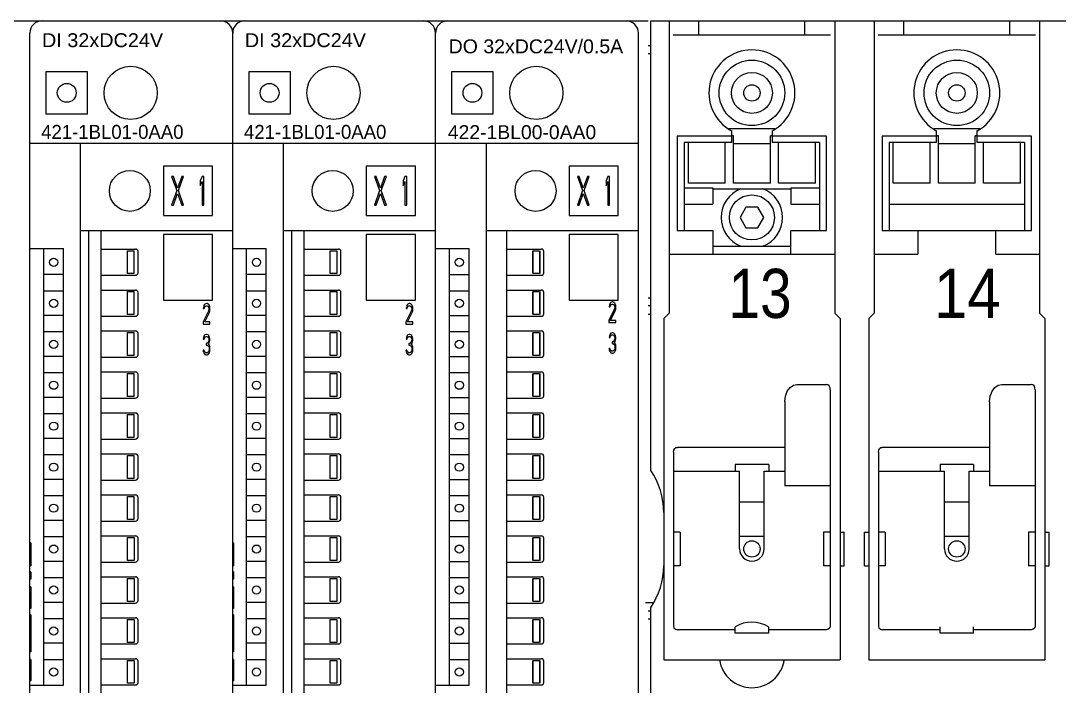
# Model space of a CAD drawing. Extents: x 430 to 1632, y -19 to 271.
# Drawn here: x 1389.4 to 1516.1, y 189.6 to 270.9 of the extents above; entities that cross this region are included whole.
import ezdxf
from ezdxf.enums import TextEntityAlignment as Align

# ---------------------------------------------------------------- set-up
doc = ezdxf.new("R2010")
doc.units = 0
doc.header["$LTSCALE"] = 5
doc.header["$MEASUREMENT"] = 0
doc.layers.get('0').update_dxf_attribs({"linetype": 'CONTINUOUS'})

msp = doc.modelspace()

# ---------------------------------------------------------------- linework, layer by layer
at = {"color": 7, "linetype": 'Continuous'}
for p, q in [((1316.25, 270.85), (1465.95, 270.85)), ((1392, 270.85), (1413.75, 270.85)), ((1416.75, 270.85), (1438.5, 270.85)), ((1441.5, 270.85), (1463.25, 270.85)), ((1466.25, 215.95), (1466.25, 270.85)), ((1466.25, 270.85), (1615.95, 270.85)), ((1468.5, 270.85), (1468.5, 235.15)), ((1472.12, 269.15), (1472.12, 270.85)), ((1485.07, 269.15), (1485.07, 270.85)), ((1488.7, 270.85), (1488.7, 235.15)), ((1493.5, 270.85), (1493.5, 235.15)), ((1497.12, 269.15), (1497.12, 270.85)), ((1510.07, 269.15), (1510.07, 270.85)), ((1513.7, 270.85), (1513.7, 235.15)), ((1390.5, -17.65), (1390.5, 269.35)), ((1415.25, -17.65), (1415.25, 269.35)), ((1415.25, -17.65), (1415.25, 269.35)), ((1440, -17.65), (1440, 269.35)), ((1464.75, -17.65), (1464.75, 269.35)), ((1469, 269.15), (1488.2, 269.15)), ((1494, 269.15), (1513.2, 269.15)), ((1465.95, 267.85), (1466.25, 267.85)), ((1465.95, 266.85), (1466.25, 266.85)), ((1392.45, 264.6), (1392.45, 259.5)), ((1397.55, 264.6), (1392.45, 264.6)), ((1397.55, 259.5), (1397.55, 264.6)), ((1417.2, 264.6), (1417.2, 259.5)), ((1422.3, 264.6), (1417.2, 264.6)), ((1422.3, 259.5), (1422.3, 264.6)), ((1441.95, 264.6), (1441.95, 259.5)), ((1447.05, 264.6), (1441.95, 264.6)), ((1447.05, 259.5), (1447.05, 264.6)), ((1392.45, 259.5), (1397.55, 259.5)), ((1417.2, 259.5), (1422.3, 259.5)), ((1441.95, 259.5), (1447.05, 259.5)), ((1481.39, 257.65), (1475.8, 257.65)), ((1476.1, 257.44), (1476.1, 256)), ((1481.1, 256), (1481.1, 257.44)), ((1506.39, 257.65), (1500.8, 257.65)), ((1501.1, 257.44), (1501.1, 256)), ((1506.1, 256), (1506.1, 257.44)), ((1469.5, 256.75), (1469.5, 245.25)), ((1476.1, 256.75), (1469.5, 256.75)), ((1470.35, 256), (1470.35, 245.25)), ((1476.1, 256), (1470.35, 256)), ((1470.85, 251.05), (1470.85, 256)), ((1475.35, 251.05), (1475.35, 256)), ((1476.35, 256.8), (1476.1, 256.8)), ((1476.34, 256.71), (1476.31, 256.8)), ((1476.35, 251.05), (1476.35, 256.8)), ((1480.88, 256.8), (1480.85, 256.71)), ((1480.85, 251.05), (1480.85, 256.8)), ((1481.1, 256.8), (1480.85, 256.8)), ((1487.7, 256.75), (1481.1, 256.75)), ((1486.85, 256), (1481.1, 256)), ((1481.85, 251.05), (1481.85, 256)), ((1486.35, 251.05), (1486.35, 256)), ((1486.85, 256), (1486.85, 245.25)), ((1487.7, 245.25), (1487.7, 256.75)), ((1494.5, 256.75), (1494.5, 245.25)), ((1501.1, 256.75), (1494.5, 256.75)), ((1495.35, 256), (1495.35, 245.25)), ((1501.1, 256), (1495.35, 256)), ((1495.85, 251.05), (1495.85, 256)), ((1500.35, 251.05), (1500.35, 256)), ((1501.35, 256.8), (1501.1, 256.8)), ((1501.34, 256.71), (1501.31, 256.8)), ((1501.35, 251.05), (1501.35, 256.8)), ((1505.88, 256.8), (1505.85, 256.71)), ((1505.85, 251.05), (1505.85, 256.8)), ((1506.1, 256.8), (1505.85, 256.8)), ((1512.7, 256.75), (1506.1, 256.75)), ((1511.85, 256), (1506.1, 256)), ((1506.85, 251.05), (1506.85, 256)), ((1511.35, 251.05), (1511.35, 256)), ((1511.85, 256), (1511.85, 245.25)), ((1512.7, 245.25), (1512.7, 256.75)), ((1390.5, 255.92), (1415.25, 255.92)), ((1396.7, -1.11), (1396.7, 255.92)), ((1415.25, 255.92), (1440, 255.92)), ((1421.45, -1.11), (1421.45, 255.92)), ((1440, 255.92), (1464.75, 255.92)), ((1446.2, -1.11), (1446.2, 255.92)), ((1480.85, 255.84), (1476.35, 255.84)), ((1505.85, 255.84), (1501.35, 255.84)), ((1406.8, 253.09), (1406.8, 247.09)), ((1412.8, 253.09), (1406.8, 253.09)), ((1412.8, 247.09), (1412.8, 253.09)), ((1431.55, 253.09), (1431.55, 247.09)), ((1437.55, 253.09), (1431.55, 253.09)), ((1437.55, 247.09), (1437.55, 253.09)), ((1456.3, 253.09), (1456.3, 247.09)), ((1462.3, 253.09), (1456.3, 253.09)), ((1462.3, 247.09), (1462.3, 253.09)), ((1407.8, 251.84), (1408.42, 250.13)), ((1408.01, 251.84), (1407.8, 251.84)), ((1408.52, 250.43), (1408.01, 251.84)), ((1409.04, 251.84), (1408.52, 250.43)), ((1408.63, 250.13), (1409.25, 251.84)), ((1409.25, 251.84), (1409.04, 251.84)), ((1411.51, 251.84), (1411.3, 251.32)), ((1411.3, 251.32), (1411.3, 250.73)), ((1411.3, 250.73), (1411.51, 251.25)), ((1411.73, 251.84), (1411.51, 251.84)), ((1411.51, 251.25), (1411.51, 248.34)), ((1411.73, 248.34), (1411.73, 251.84)), ((1432.55, 251.84), (1433.17, 250.13)), ((1432.76, 251.84), (1432.55, 251.84)), ((1433.27, 250.43), (1432.76, 251.84)), ((1433.79, 251.84), (1433.27, 250.43)), ((1433.38, 250.13), (1434, 251.84)), ((1434, 251.84), (1433.79, 251.84)), ((1436.26, 251.84), (1436.05, 251.32)), ((1436.05, 251.32), (1436.05, 250.73)), ((1436.05, 250.73), (1436.26, 251.25)), ((1436.48, 251.84), (1436.26, 251.84)), ((1436.26, 251.25), (1436.26, 248.34)), ((1436.48, 248.34), (1436.48, 251.84)), ((1457.3, 251.84), (1457.92, 250.13)), ((1457.51, 251.84), (1457.3, 251.84)), ((1458.02, 250.43), (1457.51, 251.84)), ((1458.54, 251.84), (1458.02, 250.43)), ((1458.13, 250.13), (1458.75, 251.84)), ((1458.75, 251.84), (1458.54, 251.84)), ((1461.01, 251.84), (1460.8, 251.32)), ((1460.8, 251.32), (1460.8, 250.73)), ((1460.8, 250.73), (1461.01, 251.25)), ((1461.23, 251.84), (1461.01, 251.84)), ((1461.01, 251.25), (1461.01, 248.34)), ((1461.23, 248.34), (1461.23, 251.84)), ((1475.35, 251.05), (1470.85, 251.05)), ((1480.85, 251.05), (1476.35, 251.05)), ((1486.35, 251.05), (1481.85, 251.05)), ((1500.35, 251.05), (1495.85, 251.05)), ((1505.85, 251.05), (1501.35, 251.05)), ((1511.35, 251.05), (1506.85, 251.05)), ((1408.42, 250.13), (1407.8, 248.34)), ((1408.01, 248.34), (1408.52, 249.76)), ((1408.52, 249.76), (1409.04, 248.34)), ((1409.25, 248.34), (1408.63, 250.13)), ((1433.17, 250.13), (1432.55, 248.34)), ((1432.76, 248.34), (1433.27, 249.76)), ((1433.27, 249.76), (1433.79, 248.34)), ((1434, 248.34), (1433.38, 250.13)), ((1457.92, 250.13), (1457.3, 248.34)), ((1457.51, 248.34), (1458.02, 249.76)), ((1458.02, 249.76), (1458.54, 248.34)), ((1458.75, 248.34), (1458.13, 250.13)), ((1470.35, 250.45), (1473.85, 250.45)), ((1473.85, 250.45), (1473.85, 248.45)), ((1473.85, 250.35), (1483.35, 250.35)), ((1483.35, 250.45), (1483.35, 248.45)), ((1483.35, 250.45), (1486.85, 250.45)), ((1407.8, 248.34), (1408.01, 248.34)), ((1409.04, 248.34), (1409.25, 248.34)), ((1411.51, 248.34), (1411.73, 248.34)), ((1432.55, 248.34), (1432.76, 248.34)), ((1433.79, 248.34), (1434, 248.34)), ((1436.26, 248.34), (1436.48, 248.34)), ((1457.3, 248.34), (1457.51, 248.34)), ((1458.54, 248.34), (1458.75, 248.34)), ((1461.01, 248.34), (1461.23, 248.34)), ((1470.35, 248.45), (1473.85, 248.45)), ((1483.35, 248.45), (1486.85, 248.45)), ((1495.35, 248.45), (1511.85, 248.45)), ((1406.8, 247.09), (1412.8, 247.09)), ((1431.55, 247.09), (1437.55, 247.09)), ((1456.3, 247.09), (1462.3, 247.09)), ((1477.86, 248.1), (1477.15, 246.85)), ((1479.33, 248.1), (1477.86, 248.1)), ((1480.05, 246.85), (1479.33, 248.1)), ((1477.15, 246.85), (1477.86, 245.6)), ((1479.33, 245.6), (1480.05, 246.85)), ((1396.7, 245.25), (1415.25, 245.25)), ((1397.7, -1.11), (1397.7, 245.25)), ((1399.2, -4.11), (1399.2, 245.25)), ((1406.8, 244.75), (1406.8, 236.75)), ((1412.8, 244.75), (1406.8, 244.75)), ((1412.8, 236.75), (1412.8, 244.75)), ((1421.45, 245.25), (1440, 245.25)), ((1422.45, -1.11), (1422.45, 245.25)), ((1423.95, -4.11), (1423.95, 245.25)), ((1431.55, 244.75), (1431.55, 236.75)), ((1437.55, 244.75), (1431.55, 244.75)), ((1437.55, 236.75), (1437.55, 244.75)), ((1446.2, 245.25), (1464.75, 245.25)), ((1448.7, -4.11), (1448.7, 245.25)), ((1456.3, 244.75), (1456.3, 236.75)), ((1462.3, 244.75), (1456.3, 244.75)), ((1462.3, 236.75), (1462.3, 244.75)), ((1469.5, 245.25), (1473.85, 245.25)), ((1473.85, 245.25), (1473.85, 242.35)), ((1477.86, 245.6), (1479.33, 245.6)), ((1483.35, 242.35), (1483.35, 245.25)), ((1483.35, 245.25), (1487.7, 245.25)), ((1494.5, 245.25), (1512.7, 245.25)), ((1498.85, 245.25), (1498.85, 242.35)), ((1508.35, 242.35), (1508.35, 245.25)), ((1473.85, 243.35), (1483.35, 243.35)), ((1390.5, 243.05), (1394.6, 243.05)), ((1392.2, 189.75), (1392.2, 243.05)), ((1394.6, 189.75), (1394.6, 243.05)), ((1399.2, 242.99), (1403.4, 242.99)), ((1402.4, 239.99), (1402.4, 242.79)), ((1402.4, 242.79), (1403.2, 242.79)), ((1403.2, 242.79), (1403.2, 239.99)), ((1403.7, 240.09), (1403.7, 242.69)), ((1415.25, 243.05), (1419.35, 243.05)), ((1416.95, 189.75), (1416.95, 243.05)), ((1419.35, 189.75), (1419.35, 243.05)), ((1423.95, 242.99), (1428.15, 242.99)), ((1427.15, 239.99), (1427.15, 242.79)), ((1427.15, 242.79), (1427.95, 242.79)), ((1427.95, 242.79), (1427.95, 239.99)), ((1428.45, 240.09), (1428.45, 242.69)), ((1440, 243.05), (1444.1, 243.05)), ((1441.7, 189.75), (1441.7, 243.05)), ((1444.1, 189.75), (1444.1, 243.05)), ((1448.7, 242.99), (1452.9, 242.99)), ((1451.88, 239.99), (1451.88, 242.79)), ((1451.9, 239.99), (1451.9, 242.79)), ((1451.9, 242.79), (1452.7, 242.79)), ((1452.7, 242.79), (1452.7, 239.99)), ((1452.72, 242.79), (1452.72, 239.99)), ((1453.2, 240.09), (1453.2, 242.69)), ((1468.5, 242.35), (1488.7, 242.35)), ((1493.5, 242.35), (1498.85, 242.35)), ((1508.35, 242.35), (1513.7, 242.35)), ((1394.6, 239.87), (1392.2, 239.87)), ((1399.2, 239.79), (1403.4, 239.79)), ((1403.2, 239.99), (1402.4, 239.99)), ((1419.35, 239.87), (1416.95, 239.87)), ((1423.95, 239.79), (1428.15, 239.79)), ((1427.95, 239.99), (1427.15, 239.99)), ((1441.7, 239.87), (1444.1, 239.87)), ((1448.7, 239.79), (1452.9, 239.79)), ((1452.7, 239.99), (1451.9, 239.99)), ((1394.6, 237.87), (1392.2, 237.87)), ((1399.2, 237.99), (1403.4, 237.99)), ((1402.4, 234.99), (1402.4, 237.79)), ((1402.4, 237.79), (1403.2, 237.79)), ((1403.2, 237.79), (1403.2, 234.99)), ((1403.7, 235.09), (1403.7, 237.69)), ((1419.35, 237.87), (1416.95, 237.87)), ((1423.95, 237.99), (1428.15, 237.99)), ((1427.15, 234.99), (1427.15, 237.79)), ((1427.15, 237.79), (1427.95, 237.79)), ((1427.95, 237.79), (1427.95, 234.99)), ((1428.45, 235.09), (1428.45, 237.69)), ((1444.1, 237.87), (1441.7, 237.87)), ((1448.7, 237.99), (1452.9, 237.99)), ((1451.88, 234.99), (1451.88, 237.79)), ((1451.9, 234.99), (1451.9, 237.79)), ((1451.9, 237.79), (1452.7, 237.79)), ((1452.7, 237.79), (1452.7, 234.99)), ((1452.72, 237.79), (1452.72, 234.99)), ((1453.2, 235.09), (1453.2, 237.69)), ((1465.95, 237.05), (1466.25, 237.05)), ((1406.8, 236.75), (1412.8, 236.75)), ((1411.69, 235.95), (1411.66, 235.74)), ((1411.66, 235.74), (1411.78, 235.74)), ((1411.78, 236.17), (1411.69, 235.96)), ((1411.87, 236.27), (1411.78, 236.17)), ((1411.78, 235.74), (1411.83, 235.9)), ((1411.83, 235.9), (1411.9, 236.01)), ((1412.04, 236.33), (1411.87, 236.27)), ((1411.9, 236.01), (1412.01, 236.06)), ((1412.01, 236.06), (1412.11, 236.06)), ((1412.13, 236.33), (1412.04, 236.33)), ((1412.11, 236.06), (1412.22, 236.01)), ((1412.27, 236.27), (1412.13, 236.33)), ((1412.22, 236.01), (1412.29, 235.9)), ((1412.36, 236.17), (1412.27, 236.27)), ((1412.29, 235.9), (1412.34, 235.74)), ((1412.34, 235.74), (1412.34, 235.63)), ((1412.46, 235.95), (1412.36, 236.17)), ((1412.48, 235.74), (1412.46, 235.95)), ((1412.48, 235.63), (1412.48, 235.74)), ((1431.55, 236.75), (1437.55, 236.75)), ((1436.44, 235.95), (1436.41, 235.74)), ((1436.41, 235.74), (1436.53, 235.74)), ((1436.53, 236.17), (1436.44, 235.96)), ((1436.62, 236.27), (1436.53, 236.17)), ((1436.53, 235.74), (1436.58, 235.9)), ((1436.58, 235.9), (1436.65, 236.01)), ((1436.79, 236.33), (1436.62, 236.27)), ((1436.65, 236.01), (1436.76, 236.06)), ((1436.76, 236.06), (1436.86, 236.06)), ((1436.88, 236.33), (1436.79, 236.33)), ((1436.86, 236.06), (1436.97, 236.01)), ((1437.02, 236.27), (1436.88, 236.33)), ((1436.97, 236.01), (1437.04, 235.9)), ((1437.11, 236.17), (1437.02, 236.27)), ((1437.04, 235.9), (1437.09, 235.74)), ((1437.09, 235.74), (1437.09, 235.63)), ((1437.21, 235.95), (1437.11, 236.17)), ((1437.23, 235.74), (1437.21, 235.95)), ((1437.23, 235.63), (1437.23, 235.74)), ((1456.3, 236.75), (1462.3, 236.75)), ((1461.21, 236.16), (1461.18, 235.94)), ((1461.18, 235.94), (1461.3, 235.94)), ((1461.3, 236.37), (1461.21, 236.16)), ((1461.39, 236.47), (1461.3, 236.37)), ((1461.3, 235.94), (1461.35, 236.1)), ((1461.35, 236.1), (1461.42, 236.21)), ((1461.56, 236.53), (1461.39, 236.47)), ((1461.42, 236.21), (1461.53, 236.26)), ((1461.53, 236.26), (1461.63, 236.26)), ((1461.65, 236.53), (1461.56, 236.53)), ((1461.63, 236.26), (1461.74, 236.21)), ((1461.79, 236.47), (1461.65, 236.53)), ((1461.74, 236.21), (1461.81, 236.1)), ((1461.88, 236.37), (1461.79, 236.47)), ((1461.81, 236.1), (1461.86, 235.94)), ((1461.86, 235.84), (1461.81, 235.62)), ((1461.86, 235.94), (1461.86, 235.84)), ((1461.98, 236.16), (1461.88, 236.37)), ((1462, 235.94), (1461.98, 236.16)), ((1461.98, 235.62), (1462, 235.84)), ((1462, 235.84), (1462, 235.94)), ((1466.25, 236.05), (1465.95, 236.05)), ((1394.6, 234.87), (1392.2, 234.87)), ((1399.2, 234.79), (1403.4, 234.79)), ((1403.2, 234.99), (1402.4, 234.99)), ((1412.29, 235.42), (1411.64, 234.09)), ((1411.83, 234.09), (1412.41, 235.26)), ((1412.34, 235.63), (1412.29, 235.42)), ((1412.41, 235.26), (1412.46, 235.42)), ((1412.46, 235.42), (1412.48, 235.63)), ((1419.35, 234.87), (1416.95, 234.87)), ((1423.95, 234.79), (1428.15, 234.79)), ((1427.95, 234.99), (1427.15, 234.99)), ((1437.04, 235.42), (1436.39, 234.09)), ((1436.58, 234.09), (1437.16, 235.26)), ((1437.09, 235.63), (1437.04, 235.42)), ((1437.16, 235.26), (1437.21, 235.42)), ((1437.21, 235.42), (1437.23, 235.63)), ((1441.7, 234.87), (1444.1, 234.87)), ((1448.7, 234.79), (1452.9, 234.79)), ((1452.7, 234.99), (1451.9, 234.99)), ((1461.81, 235.62), (1461.16, 234.29)), ((1461.35, 234.29), (1461.93, 235.46)), ((1461.93, 235.46), (1461.98, 235.62)), ((1465.95, 235.05), (1466.25, 235.05)), ((1468.5, 235.15), (1467.85, 234.5)), ((1467.85, 234.5), (1467.85, 192.85)), ((1488.7, 235.15), (1489.35, 234.5)), ((1489.35, 234.5), (1489.35, 192.85)), ((1493.5, 235.15), (1492.85, 234.5)), ((1492.85, 234.5), (1492.85, 192.85)), ((1513.7, 235.15), (1514.35, 234.5)), ((1514.35, 234.5), (1514.35, 192.85)), ((1411.64, 234.09), (1411.64, 233.83)), ((1411.64, 233.83), (1412.48, 233.83)), ((1412.48, 234.09), (1411.83, 234.09)), ((1412.48, 233.83), (1412.48, 234.09)), ((1436.39, 234.09), (1436.39, 233.83)), ((1436.39, 233.83), (1437.23, 233.83)), ((1437.23, 234.09), (1436.58, 234.09)), ((1437.23, 233.83), (1437.23, 234.09)), ((1461.16, 234.29), (1461.16, 234.03)), ((1461.16, 234.03), (1462, 234.03)), ((1462, 234.29), (1461.35, 234.29)), ((1462, 234.03), (1462, 234.29)), ((1394.6, 232.87), (1392.2, 232.87)), ((1399.2, 232.99), (1403.4, 232.99)), ((1402.4, 229.99), (1402.4, 232.79)), ((1402.4, 232.79), (1403.2, 232.79)), ((1403.2, 232.79), (1403.2, 229.99)), ((1403.7, 230.09), (1403.7, 232.69)), ((1411.69, 232.2), (1411.66, 231.99)), ((1411.66, 231.99), (1411.78, 231.99)), ((1411.78, 232.42), (1411.69, 232.21)), ((1411.87, 232.52), (1411.78, 232.42)), ((1411.78, 231.99), (1411.83, 232.15)), ((1411.83, 232.15), (1411.9, 232.26)), ((1412.04, 232.58), (1411.87, 232.52)), ((1411.9, 232.26), (1412.01, 232.31)), ((1412.01, 232.31), (1412.11, 232.31)), ((1412.08, 232.58), (1412.04, 232.58)), ((1412.25, 232.52), (1412.1, 232.57)), ((1412.11, 232.31), (1412.22, 232.26)), ((1412.22, 232.26), (1412.29, 232.15)), ((1412.34, 232.42), (1412.25, 232.52)), ((1412.29, 232.15), (1412.34, 231.99)), ((1412.34, 231.88), (1412.29, 231.67)), ((1412.43, 232.2), (1412.34, 232.41)), ((1412.34, 231.99), (1412.34, 231.88)), ((1412.46, 231.99), (1412.43, 232.2)), ((1412.43, 231.67), (1412.46, 231.88)), ((1412.46, 231.88), (1412.46, 231.99)), ((1419.35, 232.87), (1416.95, 232.87)), ((1423.95, 232.99), (1428.15, 232.99)), ((1427.15, 229.99), (1427.15, 232.79)), ((1427.15, 232.79), (1427.95, 232.79)), ((1427.95, 232.79), (1427.95, 229.99)), ((1428.45, 230.09), (1428.45, 232.69)), ((1436.44, 232.2), (1436.41, 231.99)), ((1436.41, 231.99), (1436.53, 231.99)), ((1436.53, 232.42), (1436.44, 232.21)), ((1436.62, 232.52), (1436.53, 232.42)), ((1436.53, 231.99), (1436.58, 232.15)), ((1436.58, 232.15), (1436.65, 232.26)), ((1436.79, 232.58), (1436.62, 232.52)), ((1436.65, 232.26), (1436.76, 232.31)), ((1436.76, 232.31), (1436.86, 232.31)), ((1436.83, 232.58), (1436.79, 232.58)), ((1437, 232.52), (1436.85, 232.57)), ((1436.86, 232.31), (1436.97, 232.26)), ((1436.97, 232.26), (1437.04, 232.15)), ((1437.09, 232.42), (1437, 232.52)), ((1437.04, 232.15), (1437.09, 231.99)), ((1437.09, 231.88), (1437.04, 231.67)), ((1437.18, 232.2), (1437.09, 232.41)), ((1437.09, 231.99), (1437.09, 231.88)), ((1437.21, 231.99), (1437.18, 232.2)), ((1437.18, 231.67), (1437.21, 231.88)), ((1437.21, 231.88), (1437.21, 231.99)), ((1444.1, 232.87), (1441.7, 232.87)), ((1448.7, 232.99), (1452.9, 232.99)), ((1451.88, 229.99), (1451.88, 232.79)), ((1451.9, 229.99), (1451.9, 232.79)), ((1451.9, 232.79), (1452.7, 232.79)), ((1452.7, 232.79), (1452.7, 229.99)), ((1452.72, 232.79), (1452.72, 229.99)), ((1453.2, 230.09), (1453.2, 232.69)), ((1461.21, 232.41), (1461.18, 232.19)), ((1461.18, 232.19), (1461.3, 232.19)), ((1461.3, 232.62), (1461.21, 232.41)), ((1461.39, 232.72), (1461.3, 232.62)), ((1461.3, 232.19), (1461.35, 232.35)), ((1461.35, 232.35), (1461.42, 232.46)), ((1461.56, 232.78), (1461.39, 232.72)), ((1461.42, 232.46), (1461.53, 232.51)), ((1461.53, 232.51), (1461.63, 232.51)), ((1461.6, 232.78), (1461.56, 232.78)), ((1461.77, 232.72), (1461.62, 232.77)), ((1461.63, 232.51), (1461.74, 232.46)), ((1461.74, 232.46), (1461.81, 232.35)), ((1461.86, 232.62), (1461.77, 232.72)), ((1461.81, 231.87), (1461.77, 231.77)), ((1461.81, 232.35), (1461.86, 232.19)), ((1461.86, 232.09), (1461.81, 231.87)), ((1461.95, 232.41), (1461.86, 232.62)), ((1461.86, 232.19), (1461.86, 232.09)), ((1461.91, 231.71), (1461.95, 231.87)), ((1461.98, 232.19), (1461.95, 232.41)), ((1461.95, 231.87), (1461.98, 232.09)), ((1461.98, 232.09), (1461.98, 232.19)), ((1411.64, 230.66), (1411.66, 230.5)), ((1411.76, 230.66), (1411.66, 230.66)), ((1411.78, 230.56), (1411.76, 230.66)), ((1412.01, 231.46), (1412.01, 231.25)), ((1412.11, 231.46), (1412.01, 231.46)), ((1412.01, 231.25), (1412.11, 231.25)), ((1412.25, 231.57), (1412.11, 231.46)), ((1412.11, 231.25), (1412.25, 231.19)), ((1412.29, 231.67), (1412.25, 231.57)), ((1412.25, 231.19), (1412.32, 231.09)), ((1412.29, 231.35), (1412.39, 231.51)), ((1412.41, 231.25), (1412.29, 231.35)), ((1412.32, 231.09), (1412.36, 230.87)), ((1412.36, 230.66), (1412.34, 230.56)), ((1412.36, 230.87), (1412.36, 230.66)), ((1412.39, 231.51), (1412.43, 231.67)), ((1412.46, 231.09), (1412.41, 231.25)), ((1412.48, 230.87), (1412.46, 231.09)), ((1412.46, 230.5), (1412.48, 230.66)), ((1412.48, 230.66), (1412.48, 230.87)), ((1436.39, 230.66), (1436.41, 230.5)), ((1436.51, 230.66), (1436.41, 230.66)), ((1436.53, 230.56), (1436.51, 230.66)), ((1436.76, 231.46), (1436.76, 231.25)), ((1436.86, 231.46), (1436.76, 231.46)), ((1436.76, 231.25), (1436.86, 231.25)), ((1437, 231.57), (1436.86, 231.46)), ((1436.86, 231.25), (1437, 231.19)), ((1437.04, 231.67), (1437, 231.57)), ((1437, 231.19), (1437.07, 231.09)), ((1437.04, 231.35), (1437.14, 231.51)), ((1437.16, 231.25), (1437.04, 231.35)), ((1437.07, 231.09), (1437.11, 230.87)), ((1437.11, 230.66), (1437.09, 230.56)), ((1437.11, 230.87), (1437.11, 230.66)), ((1437.14, 231.51), (1437.18, 231.67)), ((1437.21, 231.09), (1437.16, 231.25)), ((1437.23, 230.87), (1437.21, 231.09)), ((1437.21, 230.5), (1437.23, 230.66)), ((1437.23, 230.66), (1437.23, 230.87)), ((1461.16, 230.86), (1461.18, 230.7)), ((1461.28, 230.86), (1461.18, 230.86)), ((1461.18, 230.7), (1461.23, 230.55)), ((1461.3, 230.76), (1461.28, 230.86)), ((1461.35, 230.65), (1461.3, 230.76)), ((1461.39, 230.6), (1461.35, 230.65)), ((1461.53, 231.66), (1461.53, 231.45)), ((1461.63, 231.66), (1461.53, 231.66)), ((1461.53, 231.45), (1461.63, 231.45)), ((1461.77, 231.77), (1461.63, 231.66)), ((1461.63, 231.45), (1461.77, 231.39)), ((1461.77, 231.39), (1461.84, 231.29)), ((1461.81, 230.65), (1461.77, 230.6)), ((1461.81, 231.55), (1461.91, 231.71)), ((1461.93, 231.45), (1461.81, 231.55)), ((1461.86, 230.76), (1461.81, 230.65)), ((1461.84, 231.29), (1461.88, 231.08)), ((1461.88, 230.86), (1461.86, 230.76)), ((1461.88, 231.08), (1461.88, 230.86)), ((1461.98, 231.29), (1461.93, 231.45)), ((1461.93, 230.54), (1461.98, 230.7)), ((1462, 231.08), (1461.98, 231.29)), ((1461.98, 230.7), (1462, 230.86)), ((1462, 230.86), (1462, 231.08)), ((1394.6, 229.87), (1392.2, 229.87)), ((1399.2, 229.79), (1403.4, 229.79)), ((1403.2, 229.99), (1402.4, 229.99)), ((1411.66, 230.5), (1411.71, 230.35)), ((1411.71, 230.34), (1411.78, 230.24)), ((1411.83, 230.45), (1411.78, 230.56)), ((1411.78, 230.24), (1411.87, 230.13)), ((1411.87, 230.4), (1411.83, 230.45)), ((1411.99, 230.34), (1411.87, 230.4)), ((1411.87, 230.13), (1411.97, 230.08)), ((1411.97, 230.08), (1412.15, 230.08)), ((1412.13, 230.34), (1411.99, 230.34)), ((1412.25, 230.4), (1412.13, 230.34)), ((1412.15, 230.08), (1412.25, 230.13)), ((1412.29, 230.45), (1412.25, 230.4)), ((1412.25, 230.13), (1412.34, 230.24)), ((1412.34, 230.56), (1412.29, 230.45)), ((1412.34, 230.24), (1412.41, 230.34)), ((1412.41, 230.34), (1412.46, 230.5)), ((1419.35, 229.87), (1416.95, 229.87)), ((1423.95, 229.79), (1428.15, 229.79)), ((1427.95, 229.99), (1427.15, 229.99)), ((1436.41, 230.5), (1436.46, 230.35)), ((1436.46, 230.34), (1436.53, 230.24)), ((1436.58, 230.45), (1436.53, 230.56)), ((1436.53, 230.24), (1436.62, 230.13)), ((1436.62, 230.4), (1436.58, 230.45)), ((1436.74, 230.34), (1436.62, 230.4)), ((1436.62, 230.13), (1436.72, 230.08)), ((1436.72, 230.08), (1436.9, 230.08)), ((1436.88, 230.34), (1436.74, 230.34)), ((1437, 230.4), (1436.88, 230.34)), ((1436.9, 230.08), (1437, 230.13)), ((1437.04, 230.45), (1437, 230.4)), ((1437, 230.13), (1437.09, 230.24)), ((1437.09, 230.56), (1437.04, 230.45)), ((1437.09, 230.24), (1437.16, 230.34)), ((1437.16, 230.34), (1437.21, 230.5)), ((1441.7, 229.87), (1444.1, 229.87)), ((1448.7, 229.79), (1452.9, 229.79)), ((1452.7, 229.99), (1451.9, 229.99)), ((1461.23, 230.54), (1461.3, 230.44)), ((1461.3, 230.44), (1461.39, 230.33)), ((1461.51, 230.54), (1461.39, 230.6)), ((1461.39, 230.33), (1461.49, 230.28)), ((1461.49, 230.28), (1461.67, 230.28)), ((1461.65, 230.54), (1461.51, 230.54)), ((1461.77, 230.6), (1461.65, 230.54)), ((1461.67, 230.28), (1461.77, 230.33)), ((1461.77, 230.33), (1461.86, 230.44)), ((1461.86, 230.44), (1461.93, 230.54)), ((1394.6, 227.87), (1392.2, 227.87)), ((1399.2, 227.99), (1403.4, 227.99)), ((1402.4, 224.99), (1402.4, 227.79)), ((1402.4, 227.79), (1403.2, 227.79)), ((1403.2, 227.79), (1403.2, 224.99)), ((1403.7, 225.09), (1403.7, 227.69)), ((1419.35, 227.87), (1416.95, 227.87)), ((1423.95, 227.99), (1428.15, 227.99)), ((1427.15, 224.99), (1427.15, 227.79)), ((1427.15, 227.79), (1427.95, 227.79)), ((1427.95, 227.79), (1427.95, 224.99)), ((1428.45, 225.09), (1428.45, 227.69)), ((1444.1, 227.87), (1441.7, 227.87)), ((1448.7, 227.99), (1452.9, 227.99)), ((1451.88, 224.99), (1451.88, 227.79)), ((1451.9, 224.99), (1451.9, 227.79)), ((1451.9, 227.79), (1452.7, 227.79)), ((1452.7, 227.79), (1452.7, 224.99)), ((1452.72, 227.79), (1452.72, 224.99)), ((1453.2, 225.09), (1453.2, 227.69)), ((1482.68, 225.05), (1482.91, 225.65)), ((1482.91, 225.65), (1483.25, 226.1)), ((1483.25, 226.1), (1483.66, 226.38)), ((1483.66, 226.38), (1484.1, 226.47)), ((1484.1, 226.47), (1487.69, 226.47)), ((1487.87, 226.42), (1487.69, 226.47)), ((1488.03, 226.28), (1487.87, 226.42)), ((1488.13, 226.07), (1488.03, 226.28)), ((1488.16, 225.81), (1488.13, 226.07)), ((1488.16, 225.81), (1488.16, 197.02)), ((1507.68, 225.05), (1507.91, 225.65)), ((1507.91, 225.65), (1508.25, 226.1)), ((1508.25, 226.1), (1508.66, 226.38)), ((1508.66, 226.38), (1509.1, 226.47)), ((1509.1, 226.47), (1512.69, 226.47)), ((1512.87, 226.42), (1512.69, 226.47)), ((1513.03, 226.28), (1512.87, 226.42)), ((1513.13, 226.07), (1513.03, 226.28)), ((1513.16, 225.81), (1513.13, 226.07)), ((1513.16, 225.81), (1513.16, 197.02)), ((1394.6, 224.87), (1392.2, 224.87)), ((1399.2, 224.79), (1403.4, 224.79)), ((1403.2, 224.99), (1402.4, 224.99)), ((1419.35, 224.87), (1416.95, 224.87)), ((1423.95, 224.79), (1428.15, 224.79)), ((1427.95, 224.99), (1427.15, 224.99)), ((1441.7, 224.87), (1444.1, 224.87)), ((1448.7, 224.79), (1452.9, 224.79)), ((1452.7, 224.99), (1451.9, 224.99)), ((1482.6, 224.35), (1482.68, 225.05)), ((1482.6, 224.35), (1482.6, 214.1)), ((1507.6, 224.35), (1507.68, 225.05)), ((1507.6, 224.35), (1507.6, 214.1)), ((1394.6, 222.87), (1392.2, 222.87)), ((1399.2, 222.99), (1403.4, 222.99)), ((1402.4, 219.99), (1402.4, 222.79)), ((1402.4, 222.79), (1403.2, 222.79)), ((1403.2, 222.79), (1403.2, 219.99)), ((1403.7, 220.09), (1403.7, 222.69)), ((1419.35, 222.87), (1416.95, 222.87)), ((1423.95, 222.99), (1428.15, 222.99)), ((1427.15, 219.99), (1427.15, 222.79)), ((1427.15, 222.79), (1427.95, 222.79)), ((1427.95, 222.79), (1427.95, 219.99)), ((1428.45, 220.09), (1428.45, 222.69)), ((1444.1, 222.87), (1441.7, 222.87)), ((1448.7, 222.99), (1452.9, 222.99)), ((1451.88, 219.99), (1451.88, 222.79)), ((1451.9, 219.99), (1451.9, 222.79)), ((1451.9, 222.79), (1452.7, 222.79)), ((1452.7, 222.79), (1452.7, 219.99)), ((1452.72, 222.79), (1452.72, 219.99)), ((1453.2, 220.09), (1453.2, 222.69)), ((1394.6, 219.87), (1392.2, 219.87)), ((1399.2, 219.79), (1403.4, 219.79)), ((1403.2, 219.99), (1402.4, 219.99)), ((1419.35, 219.87), (1416.95, 219.87)), ((1423.95, 219.79), (1428.15, 219.79)), ((1427.95, 219.99), (1427.15, 219.99)), ((1441.7, 219.87), (1444.1, 219.87)), ((1448.7, 219.79), (1452.9, 219.79)), ((1452.7, 219.99), (1451.9, 219.99)), ((1399.2, 217.99), (1403.4, 217.99)), ((1423.95, 217.99), (1428.15, 217.99)), ((1448.7, 217.99), (1452.9, 217.99)), ((1469.03, 218.21), (1469.07, 218.45)), ((1469.03, 218.21), (1469.03, 197.02)), ((1469.07, 218.45), (1469.18, 218.64)), ((1469.18, 218.64), (1469.33, 218.75)), ((1469.33, 218.75), (1469.51, 218.79)), ((1482.6, 218.79), (1469.51, 218.79)), ((1494.03, 218.21), (1494.07, 218.45)), ((1494.03, 218.21), (1494.03, 197.02)), ((1494.07, 218.45), (1494.18, 218.64)), ((1494.18, 218.64), (1494.33, 218.75)), ((1494.33, 218.75), (1494.51, 218.79)), ((1507.6, 218.79), (1494.51, 218.79)), ((1394.6, 217.87), (1392.2, 217.87)), ((1402.4, 214.99), (1402.4, 217.79)), ((1402.4, 217.79), (1403.2, 217.79)), ((1403.2, 217.79), (1403.2, 214.99)), ((1403.7, 215.09), (1403.7, 217.69)), ((1419.35, 217.87), (1416.95, 217.87)), ((1427.15, 214.99), (1427.15, 217.79)), ((1427.15, 217.79), (1427.95, 217.79)), ((1427.95, 217.79), (1427.95, 214.99)), ((1428.45, 215.09), (1428.45, 217.69)), ((1444.1, 217.87), (1441.7, 217.87)), ((1451.88, 214.99), (1451.88, 217.79)), ((1451.9, 214.99), (1451.9, 217.79)), ((1451.9, 217.79), (1452.7, 217.79)), ((1452.7, 217.79), (1452.7, 214.99)), ((1452.72, 217.79), (1452.72, 214.99)), ((1453.2, 215.09), (1453.2, 217.69)), ((1476.55, 216.69), (1476.55, 215.89)), ((1480.65, 216.69), (1476.55, 216.69)), ((1480.65, 216.69), (1480.65, 215.89)), ((1501.55, 216.69), (1501.55, 215.89)), ((1505.65, 216.69), (1501.55, 216.69)), ((1505.65, 216.69), (1505.65, 215.89)), ((1469.03, 215.89), (1477.1, 215.89)), ((1477.1, 206.39), (1477.1, 215.89)), ((1480.1, 206.39), (1480.1, 215.89)), ((1480.1, 215.89), (1482.6, 215.89)), ((1494.03, 215.89), (1502.1, 215.89)), ((1502.1, 206.39), (1502.1, 215.89)), ((1505.1, 206.39), (1505.1, 215.89)), ((1505.1, 215.89), (1507.6, 215.89)), ((1394.6, 214.87), (1392.2, 214.87)), ((1399.2, 214.79), (1403.4, 214.79)), ((1403.2, 214.99), (1402.4, 214.99)), ((1419.35, 214.87), (1416.95, 214.87)), ((1423.95, 214.79), (1428.15, 214.79)), ((1427.95, 214.99), (1427.15, 214.99)), ((1441.7, 214.87), (1444.1, 214.87)), ((1448.7, 214.79), (1452.9, 214.79)), ((1452.7, 214.99), (1451.9, 214.99)), ((1394.6, 212.87), (1392.2, 212.87)), ((1399.2, 212.99), (1403.4, 212.99)), ((1419.35, 212.87), (1416.95, 212.87)), ((1423.95, 212.99), (1428.15, 212.99)), ((1444.1, 212.87), (1441.7, 212.87)), ((1448.7, 212.99), (1452.9, 212.99)), ((1488.16, 214.1), (1482.6, 214.1)), ((1513.16, 214.1), (1507.6, 214.1)), ((1402.4, 209.99), (1402.4, 212.79)), ((1402.4, 212.79), (1403.2, 212.79)), ((1403.2, 212.79), (1403.2, 209.99)), ((1403.7, 210.09), (1403.7, 212.69)), ((1427.15, 209.99), (1427.15, 212.79)), ((1427.15, 212.79), (1427.95, 212.79)), ((1427.95, 212.79), (1427.95, 209.99)), ((1428.45, 210.09), (1428.45, 212.69)), ((1451.88, 209.99), (1451.88, 212.79)), ((1451.9, 209.99), (1451.9, 212.79)), ((1451.9, 212.79), (1452.7, 212.79)), ((1452.7, 212.79), (1452.7, 209.99)), ((1452.72, 212.79), (1452.72, 209.99)), ((1453.2, 210.09), (1453.2, 212.69)), ((1480.1, 212.1), (1477.1, 212.1)), ((1505.1, 212.1), (1502.1, 212.1)), ((1394.6, 209.87), (1392.2, 209.87)), ((1399.2, 209.79), (1403.4, 209.79)), ((1403.2, 209.99), (1402.4, 209.99)), ((1419.35, 209.87), (1416.95, 209.87)), ((1423.95, 209.79), (1428.15, 209.79)), ((1427.95, 209.99), (1427.15, 209.99)), ((1441.7, 209.87), (1444.1, 209.87)), ((1448.7, 209.79), (1452.9, 209.79)), ((1452.7, 209.99), (1451.9, 209.99)), ((1394.6, 207.87), (1392.2, 207.87)), ((1399.2, 207.99), (1403.4, 207.99)), ((1419.35, 207.87), (1416.95, 207.87)), ((1423.95, 207.99), (1428.15, 207.99)), ((1444.1, 207.87), (1441.7, 207.87)), ((1448.7, 207.99), (1452.9, 207.99)), ((1469.85, 208.44), (1469.03, 208.44)), ((1469.85, 208.44), (1469.85, 204.34)), ((1480.1, 207.89), (1477.1, 207.89)), ((1487.35, 208.44), (1487.35, 204.34)), ((1488.16, 208.44), (1487.35, 208.44)), ((1489.35, 208.44), (1489.85, 208.44)), ((1489.85, 204.34), (1489.85, 208.44)), ((1492.35, 204.34), (1492.35, 208.44)), ((1492.35, 208.44), (1492.85, 208.44)), ((1494.85, 208.44), (1494.03, 208.44)), ((1494.85, 208.44), (1494.85, 204.34)), ((1505.1, 207.89), (1502.1, 207.89)), ((1512.35, 208.44), (1512.35, 204.34)), ((1513.16, 208.44), (1512.35, 208.44)), ((1514.35, 208.44), (1514.85, 208.44)), ((1514.85, 204.34), (1514.85, 208.44)), ((1402.4, 204.99), (1402.4, 207.79)), ((1402.4, 207.79), (1403.2, 207.79)), ((1403.22, 207.79), (1403.22, 204.99)), ((1403.7, 205.09), (1403.7, 207.69)), ((1427.15, 204.99), (1427.15, 207.79)), ((1427.15, 207.79), (1427.95, 207.79)), ((1427.97, 207.79), (1427.97, 204.99)), ((1428.45, 205.09), (1428.45, 207.69)), ((1451.88, 204.99), (1451.88, 207.79)), ((1451.9, 204.99), (1451.9, 207.79)), ((1451.9, 207.79), (1452.7, 207.79)), ((1452.7, 207.79), (1452.7, 204.99)), ((1452.72, 207.79), (1452.72, 204.99)), ((1453.2, 205.09), (1453.2, 207.69)), ((1394.6, 204.87), (1392.2, 204.87)), ((1399.2, 204.79), (1403.4, 204.79)), ((1403.2, 204.99), (1402.4, 204.99)), ((1419.35, 204.87), (1416.95, 204.87)), ((1423.95, 204.79), (1428.15, 204.79)), ((1427.95, 204.99), (1427.15, 204.99)), ((1441.7, 204.87), (1444.1, 204.87)), ((1448.7, 204.79), (1452.9, 204.79)), ((1452.7, 204.99), (1451.9, 204.99)), ((1469.85, 204.34), (1469.03, 204.34)), ((1488.16, 204.34), (1487.35, 204.34)), ((1489.35, 204.34), (1489.85, 204.34)), ((1492.35, 204.34), (1492.85, 204.34)), ((1494.85, 204.34), (1494.03, 204.34)), ((1513.16, 204.34), (1512.35, 204.34)), ((1514.35, 204.34), (1514.85, 204.34)), ((1394.6, 202.87), (1392.2, 202.87)), ((1399.2, 202.99), (1403.4, 202.99)), ((1402.4, 199.99), (1402.4, 202.79)), ((1402.4, 202.79), (1403.2, 202.79)), ((1403.22, 202.79), (1403.22, 199.99)), ((1419.35, 202.87), (1416.95, 202.87)), ((1423.95, 202.99), (1428.15, 202.99)), ((1427.15, 199.99), (1427.15, 202.79)), ((1427.15, 202.79), (1427.95, 202.79)), ((1427.97, 202.79), (1427.97, 199.99)), ((1444.1, 202.87), (1441.7, 202.87)), ((1448.7, 202.99), (1452.9, 202.99)), ((1451.88, 199.99), (1451.88, 202.79)), ((1451.9, 199.99), (1451.9, 202.79)), ((1451.9, 202.79), (1452.7, 202.79)), ((1452.7, 202.79), (1452.7, 199.99)), ((1452.72, 202.79), (1452.72, 199.99)), ((1403.7, 200.09), (1403.7, 202.69)), ((1428.45, 200.09), (1428.45, 202.69)), ((1453.2, 200.09), (1453.2, 202.69)), ((1394.6, 199.87), (1392.2, 199.87)), ((1399.2, 199.79), (1403.4, 199.79)), ((1403.2, 199.99), (1402.4, 199.99)), ((1419.35, 199.87), (1416.95, 199.87)), ((1423.95, 199.79), (1428.15, 199.79)), ((1427.95, 199.99), (1427.15, 199.99)), ((1441.7, 199.87), (1444.1, 199.87)), ((1448.7, 199.79), (1452.9, 199.79)), ((1452.7, 199.99), (1451.9, 199.99)), ((1465.61, 199.85), (1466.58, 199.85)), ((1466.25, 25.97), (1466.25, 199.25)), ((1394.6, 197.87), (1392.2, 197.87)), ((1399.2, 197.99), (1403.4, 197.99)), ((1402.4, 194.99), (1402.4, 197.79)), ((1402.4, 197.79), (1403.2, 197.79)), ((1403.22, 197.79), (1403.22, 194.99)), ((1403.7, 195.09), (1403.7, 197.69)), ((1419.35, 197.87), (1416.95, 197.87)), ((1423.95, 197.99), (1428.15, 197.99)), ((1427.15, 194.99), (1427.15, 197.79)), ((1427.15, 197.79), (1427.95, 197.79)), ((1427.97, 197.79), (1427.97, 194.99)), ((1428.45, 195.09), (1428.45, 197.69)), ((1444.1, 197.87), (1441.7, 197.87)), ((1448.7, 197.99), (1452.9, 197.99)), ((1451.88, 194.99), (1451.88, 197.79)), ((1451.9, 194.99), (1451.9, 197.79)), ((1451.9, 197.79), (1452.7, 197.79)), ((1452.7, 197.79), (1452.7, 194.99)), ((1452.72, 197.79), (1452.72, 194.99)), ((1453.2, 195.09), (1453.2, 197.69)), ((1465.95, 198.85), (1466.25, 198.85)), ((1465.95, 197.85), (1466.25, 197.85)), ((1469.03, 197.02), (1469.09, 196.77)), ((1469.09, 196.77), (1469.28, 196.59)), ((1469.28, 196.59), (1469.53, 196.52)), ((1476.55, 196.52), (1469.53, 196.52)), ((1476.55, 196.09), (1476.55, 196.89)), ((1480.65, 196.09), (1480.65, 196.89)), ((1487.67, 196.52), (1480.65, 196.52)), ((1487.91, 196.59), (1487.67, 196.52)), ((1488.1, 196.77), (1487.91, 196.59)), ((1488.16, 197.02), (1488.1, 196.77)), ((1494.03, 197.02), (1494.09, 196.77)), ((1494.09, 196.77), (1494.28, 196.59)), ((1494.28, 196.59), (1494.53, 196.52)), ((1501.55, 196.52), (1494.53, 196.52)), ((1501.55, 196.09), (1501.55, 196.89)), ((1505.65, 196.09), (1505.65, 196.89)), ((1512.67, 196.52), (1505.65, 196.52)), ((1512.91, 196.59), (1512.67, 196.52)), ((1513.1, 196.77), (1512.91, 196.59)), ((1513.16, 197.02), (1513.1, 196.77)), ((1480.65, 196.09), (1476.55, 196.09)), ((1505.65, 196.09), (1501.55, 196.09)), ((1394.6, 194.87), (1392.2, 194.87)), ((1399.2, 194.79), (1403.4, 194.79)), ((1403.2, 194.99), (1402.4, 194.99)), ((1419.35, 194.87), (1416.95, 194.87)), ((1423.95, 194.79), (1428.15, 194.79)), ((1427.95, 194.99), (1427.15, 194.99)), ((1441.7, 194.87), (1444.1, 194.87)), ((1448.7, 194.79), (1452.9, 194.79)), ((1452.7, 194.99), (1451.9, 194.99)), ((1394.6, 192.87), (1392.2, 192.87)), ((1399.2, 192.99), (1403.4, 192.99)), ((1402.4, 189.99), (1402.4, 192.79)), ((1402.4, 192.79), (1403.2, 192.79)), ((1403.22, 192.79), (1403.22, 189.99)), ((1403.7, 190.09), (1403.7, 192.69)), ((1419.35, 192.87), (1416.95, 192.87)), ((1423.95, 192.99), (1428.15, 192.99)), ((1427.15, 189.99), (1427.15, 192.79)), ((1427.15, 192.79), (1427.95, 192.79)), ((1427.97, 192.79), (1427.97, 189.99)), ((1428.45, 190.09), (1428.45, 192.69)), ((1444.1, 192.87), (1441.7, 192.87)), ((1448.7, 192.99), (1452.9, 192.99)), ((1451.88, 189.99), (1451.88, 192.79)), ((1451.9, 189.99), (1451.9, 192.79)), ((1451.9, 192.79), (1452.7, 192.79)), ((1452.7, 192.79), (1452.7, 189.99)), ((1452.72, 192.79), (1452.72, 189.99)), ((1453.2, 190.09), (1453.2, 192.69)), ((1467.85, 192.85), (1489.35, 192.85)), ((1492.85, 192.85), (1514.35, 192.85)), ((1390.5, 189.75), (1394.6, 189.75)), ((1399.2, 189.79), (1403.4, 189.79)), ((1403.2, 189.99), (1402.4, 189.99)), ((1415.25, 189.75), (1419.35, 189.75)), ((1423.95, 189.79), (1428.15, 189.79)), ((1427.95, 189.99), (1427.15, 189.99)), ((1440, 189.75), (1444.1, 189.75)), ((1448.7, 189.79), (1452.9, 189.79)), ((1452.7, 189.99), (1451.9, 189.99))]:
    msp.add_line(p, q, dxfattribs=at)
at = {"linetype": 'Continuous'}
for p, q in [((1390.6, 207.15), (1390.5, 207.15)), ((1390.6, 207.15), (1390.6, 204.33)), ((1415.35, 207.15), (1415.25, 207.15)), ((1415.35, 207.15), (1415.35, 204.33)), ((1390.6, 205.81), (1390.5, 205.81)), ((1415.35, 205.81), (1415.25, 205.81)), ((1390.5, 204.33), (1390.6, 204.33)), ((1415.25, 204.33), (1415.35, 204.33)), ((1390.6, 203.6), (1390.5, 203.6)), ((1390.6, 203.6), (1390.6, 202.7)), ((1415.35, 203.6), (1415.25, 203.6)), ((1415.35, 203.6), (1415.35, 202.7)), ((1390.6, 202.7), (1390.5, 202.7)), ((1390.6, 201.75), (1390.5, 201.75)), ((1390.6, 201.75), (1390.6, 199.13)), ((1415.35, 202.7), (1415.25, 202.7)), ((1415.35, 201.75), (1415.25, 201.75)), ((1415.35, 201.75), (1415.35, 199.13)), ((1390.6, 199.13), (1390.5, 199.13)), ((1415.35, 199.13), (1415.25, 199.13)), ((1390.6, 198.36), (1390.5, 198.36)), ((1390.6, 198.36), (1390.6, 193.85)), ((1415.35, 198.36), (1415.25, 198.36)), ((1415.35, 198.36), (1415.35, 193.85)), ((1390.6, 197.53), (1390.5, 197.53)), ((1390.6, 196.51), (1390.5, 196.51)), ((1415.35, 197.53), (1415.25, 197.53)), ((1415.35, 196.51), (1415.25, 196.51)), ((1390.6, 195.74), (1390.5, 195.74)), ((1415.35, 195.74), (1415.25, 195.74)), ((1390.6, 194.72), (1390.5, 194.72)), ((1415.35, 194.72), (1415.25, 194.72)), ((1390.6, 193.85), (1390.5, 193.85)), ((1390.6, 192.9), (1390.5, 192.9)), ((1390.6, 192.9), (1390.6, 190.28)), ((1415.35, 193.85), (1415.25, 193.85)), ((1415.35, 192.9), (1415.25, 192.9)), ((1415.35, 192.9), (1415.35, 190.28)), ((1390.6, 190.28), (1390.5, 190.28)), ((1415.35, 190.28), (1415.25, 190.28))]:
    msp.add_line(p, q, dxfattribs=at)
at = {"color": 7, "linetype": 'Continuous'}
for centre, radius in [((1402.8, 262.05), 3.25), ((1427.55, 262.05), 3.25), ((1452.3, 262.05), 3.25), ((1478.6, 262.05), 4), ((1503.6, 262.05), 4), ((1478.6, 262.05), 2.5), ((1503.6, 262.05), 2.5), ((1395, 262.05), 1.15), ((1419.75, 262.05), 1.15), ((1444.5, 262.05), 1.15), ((1478.6, 262.05), 1), ((1503.6, 262.05), 1), ((1402.7, 250.09), 2.5), ((1427.45, 250.09), 2.5), ((1452.2, 250.09), 2.5), ((1478.6, 246.85), 2.75), ((1393.4, 241.37), 0.5), ((1418.15, 241.37), 0.5), ((1442.9, 241.37), 0.5), ((1393.4, 236.37), 0.5), ((1418.15, 236.37), 0.5), ((1442.9, 236.37), 0.5), ((1393.4, 231.37), 0.5), ((1418.15, 231.37), 0.5), ((1442.9, 231.37), 0.5), ((1393.4, 226.37), 0.5), ((1418.15, 226.37), 0.5), ((1442.9, 226.37), 0.5), ((1393.4, 221.37), 0.5), ((1418.15, 221.37), 0.5), ((1442.9, 221.37), 0.5), ((1393.4, 216.37), 0.5), ((1418.15, 216.37), 0.5), ((1442.9, 216.37), 0.5), ((1393.4, 211.37), 0.5), ((1418.15, 211.37), 0.5), ((1442.9, 211.37), 0.5), ((1393.4, 206.37), 0.5), ((1418.15, 206.37), 0.5), ((1442.9, 206.37), 0.5), ((1478.6, 206.39), 1), ((1503.6, 206.39), 1), ((1393.4, 201.37), 0.5), ((1418.15, 201.37), 0.5), ((1442.9, 201.37), 0.5), ((1393.4, 196.37), 0.5), ((1418.15, 196.37), 0.5), ((1442.9, 196.37), 0.5), ((1393.4, 191.37), 0.5), ((1418.15, 191.37), 0.5), ((1442.9, 191.37), 0.5)]:
    msp.add_circle(centre, radius, dxfattribs=at)
for centre, radius, start, end in [((1392, 269.35), 1.5, 90, 180), ((1413.75, 269.35), 1.5, 0, 90), ((1416.75, 269.35), 1.5, 90, 180), ((1438.5, 269.35), 1.5, 0, 90), ((1441.5, 269.35), 1.5, 90, 180), ((1463.25, 269.35), 1.5, 0, 90), ((1478.6, 262.05), 5.25, 298.4369, 241.5631), ((1503.6, 262.05), 5.25, 298.4369, 241.5631), ((1478.6, 246.85), 3.75, 111.0395, 248.9605), ((1478.6, 246.85), 3.75, 291.0395, 68.9605), ((1403.4, 242.69), 0.3, 0, 90), ((1428.15, 242.69), 0.3, 0, 90), ((1452.9, 242.69), 0.3, 0, 90), ((1403.4, 240.09), 0.3, 270, 0), ((1428.15, 240.09), 0.3, 270, 0), ((1452.9, 240.09), 0.3, 270, 0), ((1403.4, 237.69), 0.3, 0, 90), ((1428.15, 237.69), 0.3, 0, 90), ((1452.9, 237.69), 0.3, 0, 90), ((1403.4, 235.09), 0.3, 270, 0), ((1428.15, 235.09), 0.3, 270, 0), ((1452.9, 235.09), 0.3, 270, 0), ((1403.4, 232.69), 0.3, 0, 90), ((1428.15, 232.69), 0.3, 0, 90), ((1452.9, 232.69), 0.3, 0, 90), ((1403.4, 230.09), 0.3, 270, 0), ((1428.15, 230.09), 0.3, 270, 0), ((1452.9, 230.09), 0.3, 270, 0), ((1403.4, 227.69), 0.3, 0, 90), ((1428.15, 227.69), 0.3, 0, 90), ((1452.9, 227.69), 0.3, 0, 90), ((1403.4, 225.09), 0.3, 270, 0), ((1428.15, 225.09), 0.3, 270, 0), ((1452.9, 225.09), 0.3, 270, 0), ((1403.4, 222.69), 0.3, 0, 90), ((1428.15, 222.69), 0.3, 0, 90), ((1452.9, 222.69), 0.3, 0, 90), ((1403.4, 220.09), 0.3, 270, 0), ((1428.15, 220.09), 0.3, 270, 0), ((1452.9, 220.09), 0.3, 270, 0), ((1403.4, 217.69), 0.3, 0, 90), ((1428.15, 217.69), 0.3, 0, 90), ((1452.9, 217.69), 0.3, 0, 90), ((1458.85, 210.83), 9, 0, 34.6921), ((1403.4, 215.09), 0.3, 270, 0), ((1428.15, 215.09), 0.3, 270, 0), ((1452.9, 215.09), 0.3, 270, 0), ((1403.4, 212.69), 0.3, 0, 90), ((1428.15, 212.69), 0.3, 0, 90), ((1452.9, 212.69), 0.3, 0, 90), ((1403.4, 210.09), 0.3, 270, 0), ((1428.15, 210.09), 0.3, 270, 0), ((1452.9, 210.09), 0.3, 270, 0), ((1403.4, 207.69), 0.3, 0, 90), ((1428.15, 207.69), 0.3, 0, 90), ((1452.9, 207.69), 0.3, 0, 90), ((1478.6, 206.39), 1.5, 180, 0), ((1503.6, 206.39), 1.5, 180, 0), ((1403.4, 205.09), 0.3, 270, 0), ((1428.15, 205.09), 0.3, 270, 0), ((1452.9, 205.09), 0.3, 270, 0), ((1458.85, 204.37), 9, 325.3079, 359.7967), ((1403.4, 202.69), 0.3, 0, 90), ((1428.15, 202.69), 0.3, 0, 90), ((1452.9, 202.69), 0.3, 0, 90), ((1403.4, 200.09), 0.3, 270, 0), ((1428.15, 200.09), 0.3, 270, 0), ((1452.9, 200.09), 0.3, 270, 0), ((1403.4, 197.69), 0.3, 0, 90), ((1428.15, 197.69), 0.3, 0, 90), ((1452.9, 197.69), 0.3, 0, 90), ((1478.6, 193.45), 4, 59.3166, 120.6672), ((1403.4, 195.09), 0.3, 270, 0), ((1428.15, 195.09), 0.3, 270, 0), ((1452.9, 195.09), 0.3, 270, 0), ((1403.4, 192.69), 0.3, 0, 90), ((1428.15, 192.69), 0.3, 0, 90), ((1452.9, 192.69), 0.3, 0, 90), ((1478.6, 193.45), 4, 188.6269, 351.3731), ((1403.4, 190.09), 0.3, 270, 0), ((1428.15, 190.09), 0.3, 270, 0), ((1452.9, 190.09), 0.3, 270, 0)]:
    msp.add_arc(centre, radius, start, end, dxfattribs=at)

# ---------------------------------------------------------------- texts
for s, height, width, p, p2 in [('DI 32xDC24V', 1.7, 0.814732, (1391.98, 267.63), (1406.76, 267.63)), ('DI 32xDC24V', 1.7, 0.814732, (1416.73, 267.63), (1431.51, 267.63)), ('DO 32xDC24V/0.5A', 1.7, 0.825746, (1441.6, 266.88), (1462.89, 266.88)), ('421-1BL01-0AA0', 1.7, 0.83953, (1391.88, 256.44), (1409.25, 256.44)), ('421-1BL01-0AA0', 1.7, 0.83953, (1416.63, 256.44), (1434, 256.44)), ('422-1BL00-0AA0', 1.7, 0.840226, (1441.5, 256.41), (1459.6, 256.41)), ('13', 6, 0.964286, (1475.74, 234.58), (1483.45, 234.58)), ('14', 6, 1.017857, (1500.81, 234.58), (1508.95, 234.58))]:
    msp.add_text(s, height=height, dxfattribs=dict(at, width=width)).set_placement(p, p2, align=Align.FIT)

doc.saveas('drawing.dxf')
